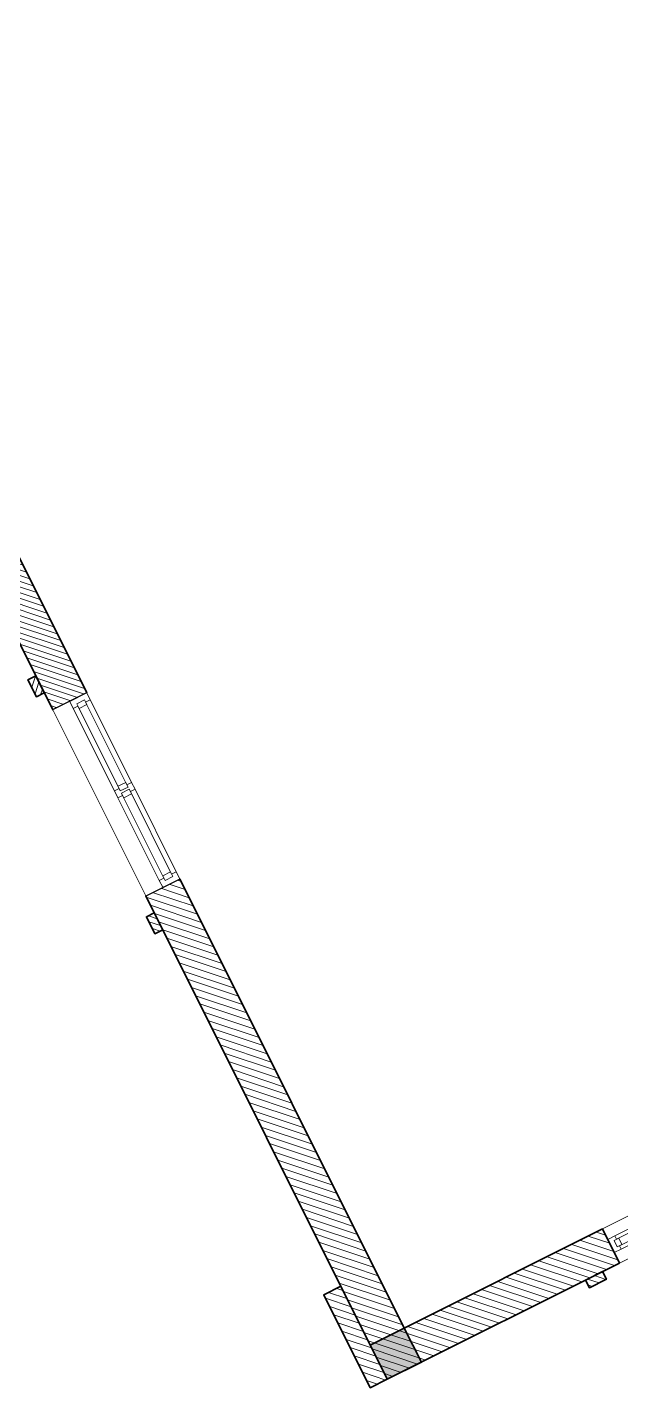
# Model space of a CAD drawing. Header units: millimetres. Extents: x 567980 to 569372, y 2065777 to 2066674.
# Drawn here: x 568787.82 to 568791.25, y 2066387.42 to 2066395.28 of the extents above; entities that cross this region are included whole.
import ezdxf

# ---------------------------------------------------------------- set-up
doc = ezdxf.new("R2010")
doc.units = ezdxf.units.MM
doc.linetypes.add('HIDDEN', pattern=[0.75, 0.5, -0.25])
doc.linetypes.add('HIDDEN2', pattern=[0.1875, 0.125, -0.0625])
for name, color, linetype, lineweight in [('A-COT VACH', 2, 'Continuous', 35), ('A-CUA', 25, 'Continuous', 5), ('A-HATCH', 251, 'Continuous', 5), ('A-NET KHUAT', 250, 'HIDDEN', 9), ('A-NET THAY', 125, 'Continuous', 18), ('A-TUONG', 255, 'Continuous', 35)]:
    doc.layers.add(name, color=color, linetype=linetype, lineweight=lineweight)
doc.layers.add('LoLK', color=6, linetype='Continuous')

# ---------------------------------------------------------------- blocks, each defined once
blk = doc.blocks.new('A$C1a95cbaf')
at = {"layer": 'A-HATCH'}
h = blk.add_hatch(dxfattribs=at)
h.set_pattern_fill('ANSI31', color=256, scale=300)
h.set_pattern_definition([(45, (-121341.8622845516, 350750.0096866579), (-26.51650429449553, 26.51650429449553), [])])
h.paths.add_polyline_path([(109.9986200973799, 600.0096868644468), (0.02128792818984948, 600.0009020250291), (0.08119684536359273, 0.08961506490595639), (109.9986201197316, 0.09839511895552278)])
at = {"layer": 'A-TUONG', "elevation": -3.299418517631813e-06}
blk.add_lwpolyline([(110.0585290164163, 0.009689248632639647), (0.05852936845622025, 0.0009026157204061747), (-0.001379550580168143, 600.0009002231527), (109.9986200973799, 600.0096868558321)], close=True, dxfattribs=at)
blk = doc.blocks.new('*U399')
at = {"layer": 'A-CUA', "color": 32}
for points in [[(60, -40.0000000000291), (45.00000000005821, -40), (45.00000000005821, -9.99998139324059), (0, -9.99998139324059), (0, -40), (0, -40), (0, -90.00001858677939), (0, -90.00001858677939), (0, -120.0000371835189), (45.00000000005821, -120.0000371835189), (45.00000000005821, -90.00001858677939), (60, -90.00001858677939)], [(30, -90.0000185868085), (59.99999999994179, -90.0000185868085), (60, -40.0000000000291), (29.99999999994179, -40.0000000000291)], [(592.5000001518347, -90.0000185868085), (562.5000001518929, -90.0000185868085), (562.5000001518347, -40.0000000000291), (592.5000001518929, -40.0000000000291)], [(622.5000001518051, -90.0000185868085), (607.500000151776, -90.0000185868085), (607.5000001517178, -40.0000000000291), (622.5000001518342, -40.0000000000291), (622.5000001518342, -9.99998139324059), (577.5000001517765, -9.99998139324059), (577.5000001517474, -40.0000000000291), (592.5000001518929, -40.0000000000291), (592.5000001518347, -90.0000185868085), (577.5000001517765, -90.0000185868085), (577.5000001517765, -120.0000371835189), (622.5000001518342, -120.0000371835189)], [(607.500000151776, -90.0000185868085), (637.5000001517178, -90.0000185868085), (637.500000151776, -40.0000000000291), (607.5000001517178, -40.0000000000291)], [(1140.000000303611, -40.0000000000291), (1155.000000303552, -40), (1155.000000303552, -9.99998139324059), (1200.000000303611, -9.99998139324059), (1200.000000303611, -40), (1200.000000303611, -40), (1200.000000303611, -90.00001858677939), (1200.000000303611, -90.00001858677939), (1200.000000303611, -120.0000371835189), (1155.000000303552, -120.0000371835189), (1155.000000303552, -90.00001858677939), (1140.000000303611, -90.00001858677939)], [(1170.000000303611, -90.0000185868085), (1140.000000303669, -90.0000185868085), (1140.000000303611, -40.0000000000291), (1170.000000303669, -40.0000000000291)]]:
    blk.add_lwpolyline(points, close=True, dxfattribs=at)
at = {"layer": 'A-CUA', "color": 37, "lineweight": -2}
for points in [[(45.00000000005821, -9.99998139324059), (577.5000001517765, -9.99998139324059), (577.5000001517765, -40), (45.00000000005821, -40)], [(1155.000000303552, -9.99998139324059), (622.5000001518342, -9.99998139324059), (622.5000001518342, -40), (1155.000000303552, -40)], [(45.00000000005821, -90.00001858677939), (577.5000001517765, -90.00001858677939), (577.5000001517765, -120.0000371835189), (45.00000000005821, -120.0000371835189)], [(1155.000000303552, -90.00001858677939), (622.5000001518342, -90.00001858677939), (622.5000001518342, -120.0000371835189), (1155.000000303552, -120.0000371835189)]]:
    blk.add_lwpolyline(points, close=True, dxfattribs=at)
blk = doc.blocks.new('phào cửa')
at = {"layer": 'A-HATCH'}
h = blk.add_hatch(dxfattribs=at)
h.set_pattern_fill('ANSI31', color=256, scale=250)
h.set_pattern_definition([(45, (-237697.4602021521, 7620.008552273051), (-22.09708691207961, 22.09708691207961), [])])
h.paths.add_polyline_path([(3.222521627321839e-08, 0), (3.222521627321839e-08, 110), (-49.99999996777478, 110), (-49.99999996778206, 5.820766091346741e-11)])
at = {"layer": 'A-TUONG'}
blk.add_lwpolyline([(3.222521627321839e-08, 0), (3.222521627321839e-08, 110), (-49.99999996777478, 110), (-49.99999996778206, 5.820766091346741e-11)], close=True, dxfattribs=at)
blk = doc.blocks.new('S1200')
at = {"layer": 'A-TUONG'}
blk.add_blockref('phào cửa', (0.0001161184045486152, 1309.999997422972), dxfattribs=at)
at = {"layer": 'A-TUONG', "xscale": -1, "rotation": 180}
blk.add_blockref('phào cửa', (0.0001161184045486152, -109.9999968419434), dxfattribs=at)
blk.add_wipeout([(219.99999995789904, 1200.0000003035666), (219.99999995792268, -8.958522812463343e-11), (-1.950866135302931e-10, -3.8198777474462986e-11), (-1.4597389963455498e-10, 1200.0000003035989)]).dxf.layer = 'A-NET KHUAT'
at = {"layer": 'A-NET THAY'}
blk.add_lwpolyline([(-1.746229827404022e-10, 0), (-2.328306436538696e-10, 1200.000000303553), (219.9999999579159, 1200.000000303553), (219.9999999579741, -5.820766091346741e-11)], close=True, dxfattribs=at)
at = {"layer": 'A-CUA', "rotation": 90}
blk.add_blockref('*U399', (100.004018607433, 0), dxfattribs=at)
blk = doc.blocks.new('*U400')
at = {"layer": 'A-CUA', "color": 32}
for points in [[(60, -40.0000000000291), (45.00000000005821, -40), (45.00000000005821, -18.40746915910089), (0, -18.40746915910089), (0, -40), (0, -40), (0, -81.59253080412093), (0, -81.59253080412093), (0, -103.1850616265759), (45.00000000005821, -103.1850616265759), (45.00000000005821, -81.59253080412093), (60, -81.59253080412093)], [(30, -81.59253080415003), (59.99999999994179, -81.59253080415003), (60, -40.0000000000291), (29.99999999994179, -40.0000000000291)], [(639.9999976540549, -40.0000000000291), (654.9999976539967, -40), (654.9999976539967, -18.40746915910089), (699.9999976540549, -18.40746915910089), (699.9999976540549, -40), (699.9999976540549, -40), (699.9999976540549, -81.59253080412093), (699.9999976540549, -81.59253080412093), (699.9999976540549, -103.1850616265759), (654.9999976539967, -103.1850616265759), (654.9999976539967, -81.59253080412093), (639.9999976540549, -81.59253080412093)], [(669.9999976540549, -81.59253080415003), (639.9999976541131, -81.59253080415003), (639.9999976540549, -40.0000000000291), (669.9999976541131, -40.0000000000291)]]:
    blk.add_lwpolyline(points, close=True, dxfattribs=at)
at = {"layer": 'A-CUA', "color": 37, "lineweight": -2}
for points in [[(45.00000000005821, -18.40746915910089), (654.9999976539967, -18.40746915910089), (654.9999976539967, -40), (45.00000000005821, -40)], [(45.00000000005821, -81.59253080412093), (654.9999976539967, -81.59253080412093), (654.9999976539967, -103.1850616265759), (45.00000000005821, -103.1850616265759)]]:
    blk.add_lwpolyline(points, close=True, dxfattribs=at)
blk = doc.blocks.new('*U375')
for p, q in [((90.00000000000283, -99.99999999999753), (50.00000000000306, -99.99999999999864)), ((70.00000000000283, -99.99999999999804), (70.000000000026, -916.6666666666671)), ((2043.33333333334, -99.99999999994078), (2083.33333333334, -99.99999999993975)), ((2063.33333333334, -99.99999999994023), (2063.333333333363, -916.6666666666092)), ((90.000000000026, -916.6666666666661), (50.000000000026, -916.6666666666672)), ((2043.333333333364, -916.6666666666094), (2083.333333333363, -916.6666666666085))]:
    blk.add_line(p, q)
for points in [[(-3.275903171773614e-12, 113.0367899566194), (59.99999999999695, 113.0367899566211), (59.99999999999901, 40.00000000000166), (49.99999999999901, 40.00000000000139), (50, 1.412869821137974e-12), (0, 0)], [(2133.333333333334, 113.0367899566811), (2073.333333333334, 113.0367899566795), (2073.333333333336, 40.00000000005991), (2083.333333333336, 40.00000000006018), (2083.333333333338, 6.018300336200262e-11), (2133.333333333338, 6.156745147371019e-11)], [(50, 1.412869821137974e-12), (90, 2.52042831050403e-12), (90.00000000002882, -1016.666666666667), (50.00000000002905, -1016.666666666668)], [(2083.333333333338, 6.018300336200262e-11), (2043.333333333338, 5.910386658206697e-11), (2043.333333333367, -1016.666666666609), (2083.333333333366, -1016.666666666608)]]:
    blk.add_lwpolyline(points, close=True)
at = {"linetype": 'HIDDEN2'}
for centre, radius, start, end in [((49.99999999973099, 4.31796786878278e-10), 1016.666666667347, 270.0000392677531, 1.752157829518597e-12), ((2083.33333333498, 1.833205028855784e-09), 1016.666666668683, 180.0000000000015, 269.9999607322504)]:
    blk.add_arc(centre, radius, start, end, dxfattribs=at)
blk = doc.blocks.new('CỦA DI SAU')
at = {"layer": 'A-NET THAY'}
blk.add_line((2199.977334673575, -0.08871254039650012), (3799.977334673575, -0.08871254039650012), dxfattribs=at)
for points in [[(2199.977334673575, -0.08871254039650012), (1499.977337019518, -0.08871251711343575), (1499.977337019518, -220.0887124752039), (2199.977334673575, -220.0887124980213)], [(3799.977334673575, -0.08871254039650012), (4499.977332327631, -0.08882865867053624), (4499.977332327631, -220.088828616761), (3799.977334673575, -220.0887124980213)]]:
    blk.add_lwpolyline(points, close=True, dxfattribs=at)
at = {"layer": 'A-CUA', "xscale": -1}
blk.add_blockref('*U400', (2199.977334673575, -49.29244711709862, 1.05544992030015e-06), dxfattribs=at)
at = {"layer": 'A-CUA', "extrusion": (0, 0, -1), "xscale": -0.7500000000000002, "yscale": 0.7500000000000002, "zscale": -0.7500000000000002}
blk.add_blockref('*U375', (-2199.977334673575, -152.4775087437006), dxfattribs=at)
at = {"layer": 'A-CUA'}
blk.add_blockref('*U400', (3799.977334673575, -49.29244711708907), dxfattribs=at)
at = {"layer": 'A-TUONG', "xscale": -1, "rotation": 90}
blk.add_blockref('phào cửa', (1389.977337019576, -0.08859640870150542, 1.05544992030015e-06), dxfattribs=at)
at = {"layer": 'A-TUONG', "rotation": 270}
blk.add_blockref('phào cửa', (4609.977332327573, -0.08859640870150542, 1.05544992030015e-06), dxfattribs=at)
blk = doc.blocks.new('cot 220')
at = {"layer": 'A-COT VACH'}
h = blk.add_hatch(color=256, dxfattribs=at)
h.dxf.hatch_style = 1
h.paths.add_polyline_path([(110.0000037951395, 109.9999999980937), (-109.9999962048605, 109.9999999980937), (-109.9999962048605, -110.0000000019063), (110.0000037951395, -110.0000000019063)])
blk.add_lwpolyline([(-109.9999962048605, -110.0000000019063), (110.0000037951395, -110.0000000019063), (110.0000037951395, 109.9999999980937), (-109.9999962048605, 109.9999999980937)], close=True, dxfattribs=at)
blk = doc.blocks.new('cum dh a3.3.1.6.7')
at = {"layer": 'A-HATCH'}
h = blk.add_hatch(dxfattribs=at)
h.set_pattern_fill('ANSI31', color=256, scale=0.3, angle=-1.272221872585407e-14)
h.set_pattern_definition([(45, (-145.6989117923658, 350.0000001161825), (-0.02651650429449553, 0.02651650429449554), [])])
h.paths.add_polyline_path([(-6.501451594987884, -0.2199998833239079), (-7.781451599672437, -0.2199998833239079), (-7.781451599905267, -3.119999762857333), (-8.001451599877328, -3.119999762857333), (-8.001451599411666, 1.166481524705887e-07), (-6.501451594987884, 1.161824911832809e-07)])
h.paths.add_polyline_path([(-2.12145159044303, -1.619999883696437), (-2.12145159044303, -0.2199998835567385), (-1.671451590489596, -0.2199998835567385), (-1.671451590489596, 1.164153218269348e-07), (-3.501451599644497, 2.328306436538696e-10), (-3.501451599644497, -0.2199999997392297), (-2.34145159041509, -0.2199998835567385), (-2.34145159041509, -2.249484081985429), (-2.121451590675861, -2.190535259665921), (-2.12145159044303, -1.729999883566052), (-0.9314515904989094, -1.729999883566052), (-0.9314515904989094, -1.619999883463606)])
h.paths.add_polyline_path([(-0.1114515908993781, -12.73984014475718), (-0.1114515904337168, -7.03999976743944), (-0.2214515907689929, -7.03999976743944), (-0.2214515907689929, -1.729999883798882), (-0.3314515906386077, -1.729999883566052), (-0.3314515904057771, -1.619999883929268), (-0.2214515907689929, -1.619999883463606), (-0.2214515907689929, -0.2199998835567385), (-0.6714515902567655, -0.2199998833239079), (-0.6714515904895961, 1.161824911832809e-07), (-0.001451590796932578, 1.161824911832809e-07), (-0.001451600110158324, -12.95984022482298), (-0.8069553985260427, -13.01192818651907), (-0.8209397434256971, -12.79281266941689)])
h = blk.add_hatch(dxfattribs=at)
h.set_pattern_fill('ANSI31', color=256, scale=0.25, angle=-1.272221872585407e-14)
h.set_pattern_definition([(45, (-245.6989118012134, 2.000000000232831), (-0.02209708691207961, 0.02209708691207962), [])])
h.paths.add_polyline_path([(-7.781451601302251, -4.319999763043597), (-7.781451599439606, -5.31999976746738), (-8.001451599178836, -5.31999976770021), (-8.001451601274312, -4.319999763043597)])
h.paths.add_polyline_path([(-7.781451601069421, -10.11999976797961), (-7.781451598508283, -11.63987906207331), (-6.1842860088218, -13.13999988394789), (-5.311802898300812, -13.07942760898732), (-5.297818553401157, -13.29854312562384), (-6.271404853323475, -13.35999988368712), (-8.001451598480344, -11.73516338155605), (-8.001451601274312, -10.11999976797961)])
h.paths.add_polyline_path([(-7.781451599439606, -7.91999976336956), (-8.001451599644497, -7.919999762903899), (-8.001451599644497, -8.69999977084808), (-7.781451599439606, -8.69999977084808)])
at = {"layer": 'A-TUONG', "elevation": 1.055449920482079e-09}
blk.add_lwpolyline([(-6.501451594987884, -0.2199998833239079), (-7.781451599672437, -0.2199998833239079), (-7.781451599905267, -3.119999762857333), (-8.001451599877328, -3.119999762857333), (-8.001451599411666, 1.166481524705887e-07), (-6.501451594987884, 1.161824911832809e-07)], close=True, dxfattribs=at)
at = {"layer": 'A-TUONG', "elevation": 1.055449920387211e-09}
blk.add_lwpolyline([(-7.781451599905267, -4.319999763043597), (-7.781451599672437, -5.31999976770021), (-8.001451599411666, -5.31999976746738), (-8.001451600110158, -4.319999763043597), (-7.781451599905267, -4.319999763043597)], dxfattribs=at)
at = {"layer": 'A-COT VACH', "xscale": 0.001, "yscale": 0.001, "zscale": 0.001, "rotation": 359.9999999999999}
blk.add_blockref('cot 220', (-7.891451593954116, -0.1099997677374631), dxfattribs=at)
at = {"layer": 'A-TUONG', "xscale": 0.001, "yscale": 0.001, "zscale": 0.001, "rotation": 359.9999999999999}
for name, p in [('A$C1a95cbaf', (-8.111450219759718, -0.6000095705967396, 4.354868438137625e-09)), ('CỦA DI SAU', (-8.001428932184353, 8.882884867489338e-05, 1.055449920400763e-09))]:
    blk.add_blockref(name, p, dxfattribs=at)
blk.add_blockref('S1200', (-8.001451600110158, -4.319999763043597), dxfattribs=at)
blk = doc.blocks.new('MBT1KO1')
at = {"layer": 'LoLK', "xscale": -1, "rotation": 270}
blk.add_blockref('cum dh a3.3.1.6.7', (-93.65156448329799, 11.00000000069849), dxfattribs=at)

msp = doc.modelspace()

# ---------------------------------------------------------------- block references
at = {"layer": 'LoLK', "rotation": 296.5718179020918}
msp.add_blockref('MBT1KO1', (568829.114835482, 2066302.370223564), dxfattribs=at)

doc.saveas('drawing.dxf')
